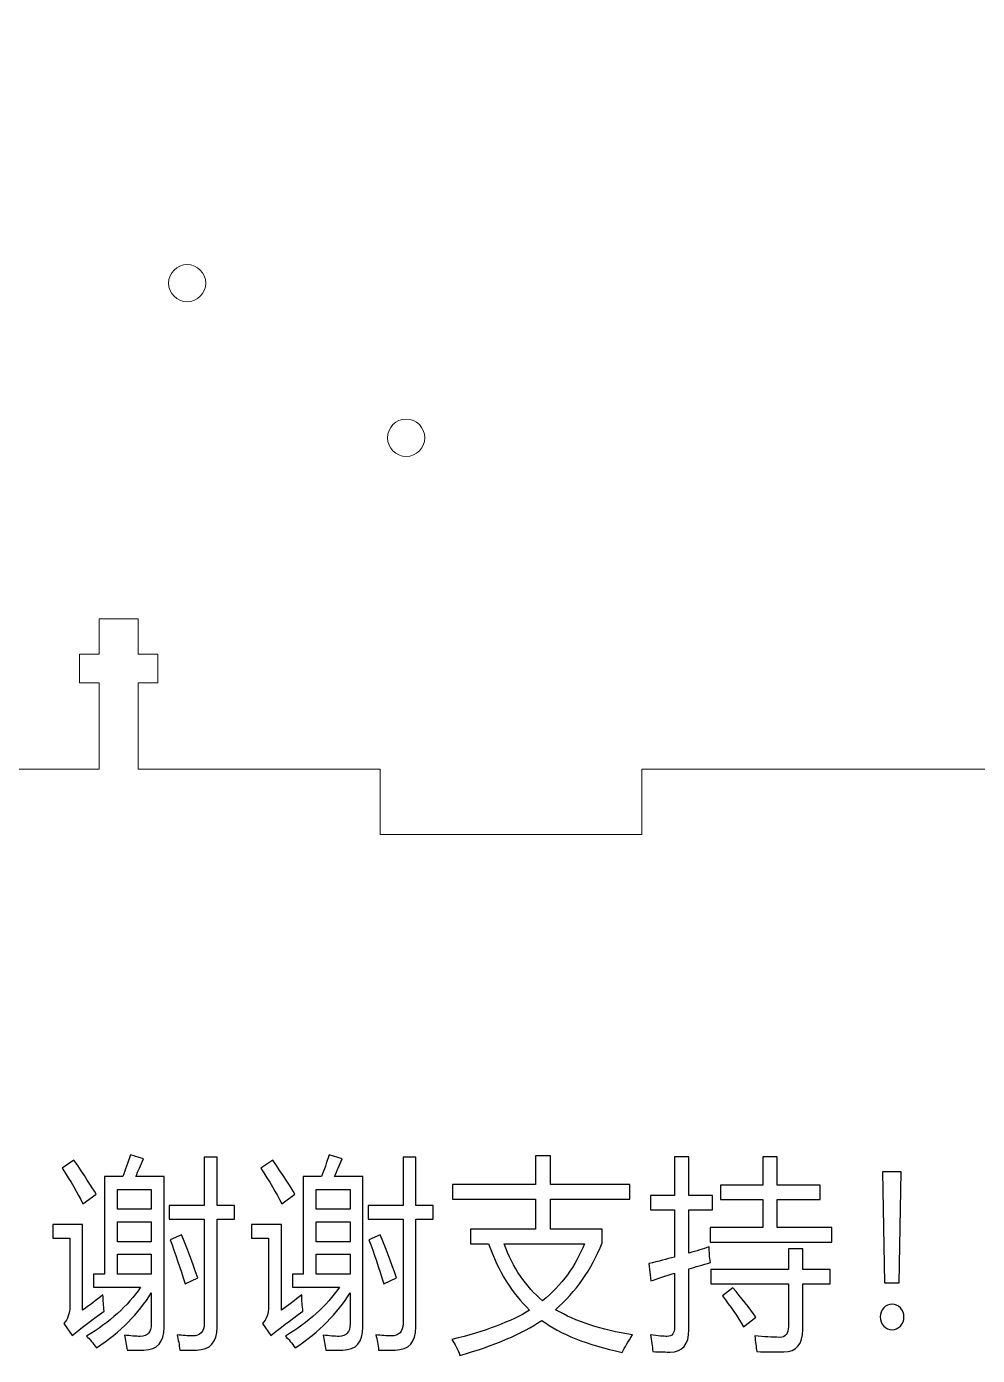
# Model space of a CAD drawing. Header units: centimetres. Extents: x -37.1 to 36.5, y -29.2 to 24.8.
# Drawn here: x -10.69 to -3.42, y -26.79 to -16.63 of the extents above; entities that cross this region are included whole.
import ezdxf

# ---------------------------------------------------------------- set-up
doc = ezdxf.new("R2010")
doc.units = ezdxf.units.CM
doc.header["$MEASUREMENT"] = 0
doc.layers.add('layer 1', color=7, linetype='Continuous')

msp = doc.modelspace()

# ---------------------------------------------------------------- linework, layer by layer
at = {"layer": 'layer 1', "color": 142, "lineweight": 20}
for points, knots in [([(-2.48756, -22.31182), (-2.48756, -22.31182), (-2.48757, -5.51181), (-2.48757, -5.51181), (-2.48757, -5.51181), (-2.48757, -5.51181), (-5.98757, -5.5118), (-5.98757, -5.5118), (-5.98757, -5.5118), (-5.98757, -5.5118), (-5.98757, -5.0118), (-5.98757, -5.0118), (-5.98757, -5.0118), (-5.98757, -5.0118), (-7.98758, -5.01181), (-7.98758, -5.01181), (-7.98758, -5.01181), (-7.98758, -5.01181), (-7.98758, -5.51181), (-7.98758, -5.51181), (-7.98758, -5.51181), (-7.98758, -5.51181), (-9.83827, -5.51181), (-9.83827, -5.51181), (-9.83827, -5.51181), (-9.83827, -5.51181), (-9.83827, -6.17181), (-9.83827, -6.17181), (-9.83827, -6.17181), (-9.83827, -6.17181), (-9.68827, -6.17181), (-9.68827, -6.17181), (-9.68827, -6.17181), (-9.68827, -6.17181), (-9.68827, -6.39181), (-9.68827, -6.39181), (-9.68827, -6.39181), (-9.68827, -6.39181), (-9.83827, -6.39181), (-9.83827, -6.39181), (-9.83827, -6.39181), (-9.83827, -6.39181), (-9.83827, -6.66181), (-9.83827, -6.66181), (-9.83827, -6.66181), (-9.83827, -6.66181), (-10.13827, -6.66181), (-10.13827, -6.66181), (-10.13827, -6.66181), (-10.13827, -6.66181), (-10.13826, -6.39181), (-10.13826, -6.39181), (-10.13826, -6.39181), (-10.13826, -6.39181), (-10.28826, -6.39181), (-10.28826, -6.39181), (-10.28826, -6.39181), (-10.28826, -6.39181), (-10.28827, -6.17181), (-10.28827, -6.17181), (-10.28827, -6.17181), (-10.28827, -6.17181), (-10.13827, -6.17181), (-10.13827, -6.17181), (-10.13827, -6.17181), (-10.13827, -6.17181), (-10.13827, -5.51181), (-10.13827, -5.51181), (-10.13827, -5.51181), (-10.13827, -5.51181), (-12.98757, -5.51181), (-12.98757, -5.51181), (-12.98757, -5.51181), (-12.98757, -5.51181), (-12.98757, -5.01181), (-12.98757, -5.01181), (-12.98757, -5.01181), (-12.98757, -5.01181), (-14.98758, -5.0118), (-14.98758, -5.0118), (-14.98758, -5.0118), (-14.98758, -5.0118), (-14.98759, -5.51181), (-14.98759, -5.51181), (-14.98759, -5.51181), (-14.98759, -5.51181), (-17.96304, -5.51181), (-17.96304, -5.51181), (-17.96304, -5.51181), (-17.96304, -5.51181), (-17.96304, -10.35039), (-17.96304, -10.35039), (-17.96304, -10.35039), (-17.96304, -10.35039), (-17.96304, -11.41527), (-17.96304, -11.41527), (-17.96304, -11.41527), (-17.96304, -11.41527), (-17.96304, -16.41741), (-17.96304, -16.41741), (-17.96304, -16.41741), (-17.96304, -16.41741), (-17.96305, -17.61601), (-17.96305, -17.61601), (-17.96305, -17.61601), (-17.96305, -17.61601), (-17.96304, -22.31182), (-17.96304, -22.31182), (-17.96304, -22.31182), (-17.96304, -22.31182), (-14.98758, -22.31182), (-14.98758, -22.31182), (-14.98758, -22.31182), (-14.98758, -22.31182), (-14.98759, -22.81181), (-14.98759, -22.81181), (-14.98759, -22.81181), (-14.98759, -22.81181), (-12.98755, -22.81181), (-12.98755, -22.81181), (-12.98755, -22.81181), (-12.98755, -22.81181), (-12.98757, -22.31181), (-12.98757, -22.31181), (-12.98757, -22.31181), (-12.98757, -22.31181), (-10.13827, -22.31182), (-10.13827, -22.31182), (-10.13827, -22.31182), (-10.13827, -22.31182), (-10.13827, -21.65182), (-10.13827, -21.65182), (-10.13827, -21.65182), (-10.13827, -21.65182), (-10.28827, -21.65182), (-10.28827, -21.65182), (-10.28827, -21.65182), (-10.28827, -21.65182), (-10.28827, -21.43182), (-10.28827, -21.43182), (-10.28827, -21.43182), (-10.28827, -21.43182), (-10.13826, -21.43182), (-10.13826, -21.43182), (-10.13826, -21.43182), (-10.13826, -21.43182), (-10.13827, -21.16182), (-10.13827, -21.16182), (-10.13827, -21.16182), (-10.13827, -21.16182), (-9.83827, -21.16182), (-9.83827, -21.16182), (-9.83827, -21.16182), (-9.83827, -21.16182), (-9.83827, -21.43181), (-9.83827, -21.43181), (-9.83827, -21.43181), (-9.83827, -21.43181), (-9.68826, -21.43182), (-9.68826, -21.43182), (-9.68826, -21.43182), (-9.68826, -21.43182), (-9.68827, -21.65182), (-9.68827, -21.65182), (-9.68827, -21.65182), (-9.68827, -21.65182), (-9.83827, -21.65181), (-9.83827, -21.65181), (-9.83827, -21.65181), (-9.83827, -21.65181), (-9.83828, -22.31182), (-9.83828, -22.31182), (-9.83828, -22.31182), (-9.83828, -22.31182), (-7.98758, -22.31182), (-7.98758, -22.31182), (-7.98758, -22.31182), (-7.98758, -22.31182), (-7.98758, -22.81181), (-7.98758, -22.81181), (-7.98758, -22.81181), (-7.98758, -22.81181), (-5.98757, -22.8118), (-5.98757, -22.8118), (-5.98757, -22.8118), (-5.98757, -22.8118), (-5.98757, -22.31182), (-5.98757, -22.31182), (-5.98757, -22.31182), (-5.98757, -22.31182), (-2.48756, -22.31182), (-2.48756, -22.31182)], [0, 0, 0, 0, 0.02083333, 0.02083333, 0.02083333, 0.02083333, 0.04166667, 0.04166667, 0.04166667, 0.04166667, 0.0625, 0.0625, 0.0625, 0.0625, 0.08333333, 0.08333333, 0.08333333, 0.08333333, 0.10416667, 0.10416667, 0.10416667, 0.10416667, 0.125, 0.125, 0.125, 0.125, 0.14583333, 0.14583333, 0.14583333, 0.14583333, 0.16666667, 0.16666667, 0.16666667, 0.16666667, 0.1875, 0.1875, 0.1875, 0.1875, 0.20833333, 0.20833333, 0.20833333, 0.20833333, 0.22916667, 0.22916667, 0.22916667, 0.22916667, 0.25, 0.25, 0.25, 0.25, 0.27083333, 0.27083333, 0.27083333, 0.27083333, 0.29166667, 0.29166667, 0.29166667, 0.29166667, 0.3125, 0.3125, 0.3125, 0.3125, 0.33333333, 0.33333333, 0.33333333, 0.33333333, 0.35416667, 0.35416667, 0.35416667, 0.35416667, 0.375, 0.375, 0.375, 0.375, 0.39583333, 0.39583333, 0.39583333, 0.39583333, 0.41666667, 0.41666667, 0.41666667, 0.41666667, 0.4375, 0.4375, 0.4375, 0.4375, 0.45833333, 0.45833333, 0.45833333, 0.45833333, 0.47916667, 0.47916667, 0.47916667, 0.47916667, 0.5, 0.5, 0.5, 0.5, 0.52083333, 0.52083333, 0.52083333, 0.52083333, 0.54166667, 0.54166667, 0.54166667, 0.54166667, 0.5625, 0.5625, 0.5625, 0.5625, 0.58333333, 0.58333333, 0.58333333, 0.58333333, 0.60416667, 0.60416667, 0.60416667, 0.60416667, 0.625, 0.625, 0.625, 0.625, 0.64583333, 0.64583333, 0.64583333, 0.64583333, 0.66666667, 0.66666667, 0.66666667, 0.66666667, 0.6875, 0.6875, 0.6875, 0.6875, 0.70833333, 0.70833333, 0.70833333, 0.70833333, 0.72916667, 0.72916667, 0.72916667, 0.72916667, 0.75, 0.75, 0.75, 0.75, 0.77083333, 0.77083333, 0.77083333, 0.77083333, 0.79166667, 0.79166667, 0.79166667, 0.79166667, 0.8125, 0.8125, 0.8125, 0.8125, 0.83333333, 0.83333333, 0.83333333, 0.83333333, 0.85416667, 0.85416667, 0.85416667, 0.85416667, 0.875, 0.875, 0.875, 0.875, 0.89583333, 0.89583333, 0.89583333, 0.89583333, 0.91666667, 0.91666667, 0.91666667, 0.91666667, 0.9375, 0.9375, 0.9375, 0.9375, 0.95833333, 0.95833333, 0.95833333, 0.95833333, 0.97916667, 0.97916667, 0.97916667, 0.97916667, 1, 1, 1, 1]), ([(-9.60653, -18.59537), (-9.60653, -18.67383), (-9.54289, -18.73747), (-9.46444, -18.73745), (-9.46444, -18.73745), (-9.38598, -18.73747), (-9.32234, -18.67382), (-9.32234, -18.59537), (-9.32234, -18.59537), (-9.32234, -18.51691), (-9.38598, -18.45327), (-9.46444, -18.45327), (-9.46444, -18.45327), (-9.54291, -18.45327), (-9.60653, -18.51691), (-9.60653, -18.59537)], [0, 0, 0, 0, 0.25, 0.25, 0.25, 0.25, 0.5, 0.5, 0.5, 0.5, 0.75, 0.75, 0.75, 0.75, 1, 1, 1, 1]), ([(-7.6476, -19.7773), (-7.6476, -19.85594), (-7.71137, -19.91972), (-7.79001, -19.91972), (-7.79001, -19.91972), (-7.86865, -19.91972), (-7.93242, -19.85594), (-7.93242, -19.7773), (-7.93242, -19.7773), (-7.93242, -19.69866), (-7.86865, -19.63488), (-7.79001, -19.63489), (-7.79001, -19.63489), (-7.71137, -19.63489), (-7.6476, -19.69866), (-7.6476, -19.7773)], [0, 0, 0, 0, 0.25, 0.25, 0.25, 0.25, 0.5, 0.5, 0.5, 0.5, 0.75, 0.75, 0.75, 0.75, 1, 1, 1, 1])]:
    msp.add_open_spline(points, degree=3, knots=knots, dxfattribs=at)
at = {"layer": 'layer 1', "color": 250}
for points, knots in [([(-10.23331, -26.64644), (-10.05683, -26.53945), (-9.91932, -26.4149), (-9.82057, -26.27305), (-9.82057, -26.27305), (-9.82057, -26.27305), (-10.17999, -26.27305), (-10.17999, -26.27305), (-10.17999, -26.27305), (-10.17999, -26.27305), (-10.17999, -26.17314), (-10.17999, -26.17314), (-10.17999, -26.17314), (-10.17999, -26.17314), (-10.09605, -26.17314), (-10.09605, -26.17314), (-10.09605, -26.17314), (-10.09605, -26.17314), (-10.09605, -25.42505), (-10.09605, -25.42505), (-10.09605, -25.42505), (-10.09605, -25.42505), (-9.95735, -25.42505), (-9.95735, -25.42505), (-9.95735, -25.42505), (-9.93726, -25.37418), (-9.91766, -25.31938), (-9.89852, -25.26064), (-9.89852, -25.26064), (-9.89852, -25.26064), (-9.79904, -25.29132), (-9.79904, -25.29132), (-9.79904, -25.29132), (-9.81913, -25.33983), (-9.83874, -25.3844), (-9.85787, -25.42505), (-9.85787, -25.42505), (-9.85787, -25.42505), (-9.6405, -25.42505), (-9.6405, -25.42505), (-9.6405, -25.42505), (-9.6405, -25.42505), (-9.6405, -26.57721), (-9.6405, -26.57721), (-9.6405, -26.57721), (-9.6405, -26.69285), (-9.69191, -26.75132), (-9.79474, -26.75237), (-9.79474, -26.75237), (-9.82845, -26.75237), (-9.87126, -26.75237), (-9.92363, -26.75237), (-9.92363, -26.75237), (-9.92913, -26.71356), (-9.93631, -26.67554), (-9.94468, -26.63857), (-9.94468, -26.63857), (-9.89805, -26.64486), (-9.85739, -26.64801), (-9.82272, -26.64801), (-9.82272, -26.64801), (-9.76676, -26.64801), (-9.73878, -26.61628), (-9.73878, -26.55257), (-9.73878, -26.55257), (-9.73878, -26.55257), (-9.73878, -26.31526), (-9.73878, -26.31526), (-9.73878, -26.31526), (-9.83444, -26.47364), (-9.97409, -26.61366), (-10.15774, -26.73559), (-10.15774, -26.73559), (-10.18381, -26.69967), (-10.20892, -26.67004), (-10.23331, -26.64644)], [0, 0, 0, 0, 0.05263158, 0.05263158, 0.05263158, 0.05263158, 0.10526316, 0.10526316, 0.10526316, 0.10526316, 0.15789474, 0.15789474, 0.15789474, 0.15789474, 0.21052632, 0.21052632, 0.21052632, 0.21052632, 0.26315789, 0.26315789, 0.26315789, 0.26315789, 0.31578947, 0.31578947, 0.31578947, 0.31578947, 0.36842105, 0.36842105, 0.36842105, 0.36842105, 0.42105263, 0.42105263, 0.42105263, 0.42105263, 0.47368421, 0.47368421, 0.47368421, 0.47368421, 0.52631579, 0.52631579, 0.52631579, 0.52631579, 0.57894737, 0.57894737, 0.57894737, 0.57894737, 0.63157895, 0.63157895, 0.63157895, 0.63157895, 0.68421053, 0.68421053, 0.68421053, 0.68421053, 0.73684211, 0.73684211, 0.73684211, 0.73684211, 0.78947368, 0.78947368, 0.78947368, 0.78947368, 0.84210526, 0.84210526, 0.84210526, 0.84210526, 0.89473684, 0.89473684, 0.89473684, 0.89473684, 0.94736842, 0.94736842, 0.94736842, 0.94736842, 1, 1, 1, 1]), ([(-9.60128, -25.64767), (-9.60128, -25.64767), (-9.33369, -25.64767), (-9.33369, -25.64767), (-9.33369, -25.64767), (-9.33369, -25.64767), (-9.33369, -25.279), (-9.33369, -25.279), (-9.33369, -25.279), (-9.33369, -25.279), (-9.23565, -25.279), (-9.23565, -25.279), (-9.23565, -25.279), (-9.23565, -25.279), (-9.23565, -25.64767), (-9.23565, -25.64767), (-9.23565, -25.64767), (-9.23565, -25.64767), (-9.10389, -25.64767), (-9.10389, -25.64767), (-9.10389, -25.64767), (-9.10389, -25.64767), (-9.10389, -25.75072), (-9.10389, -25.75072), (-9.10389, -25.75072), (-9.10389, -25.75072), (-9.23565, -25.75072), (-9.23565, -25.75072), (-9.23565, -25.75072), (-9.23565, -25.75072), (-9.23565, -26.57721), (-9.23565, -26.57721), (-9.23565, -26.57721), (-9.23565, -26.69285), (-9.28849, -26.75132), (-9.39395, -26.75237), (-9.39395, -26.75237), (-9.4248, -26.75237), (-9.46689, -26.75237), (-9.52021, -26.75237), (-9.52021, -26.75237), (-9.52571, -26.71252), (-9.53264, -26.67345), (-9.54102, -26.63569), (-9.54102, -26.63569), (-9.49822, -26.64172), (-9.45995, -26.64486), (-9.42623, -26.64486), (-9.42623, -26.64486), (-9.36454, -26.64486), (-9.33369, -26.61314), (-9.33369, -26.54968), (-9.33369, -26.54968), (-9.33369, -26.54968), (-9.33369, -25.75072), (-9.33369, -25.75072), (-9.33369, -25.75072), (-9.33369, -25.75072), (-9.60128, -25.75072), (-9.60128, -25.75072), (-9.60128, -25.75072), (-9.60128, -25.75072), (-9.60128, -25.64767), (-9.60128, -25.64767)], [0, 0, 0, 0, 0.0625, 0.0625, 0.0625, 0.0625, 0.125, 0.125, 0.125, 0.125, 0.1875, 0.1875, 0.1875, 0.1875, 0.25, 0.25, 0.25, 0.25, 0.3125, 0.3125, 0.3125, 0.3125, 0.375, 0.375, 0.375, 0.375, 0.4375, 0.4375, 0.4375, 0.4375, 0.5, 0.5, 0.5, 0.5, 0.5625, 0.5625, 0.5625, 0.5625, 0.625, 0.625, 0.625, 0.625, 0.6875, 0.6875, 0.6875, 0.6875, 0.75, 0.75, 0.75, 0.75, 0.8125, 0.8125, 0.8125, 0.8125, 0.875, 0.875, 0.875, 0.875, 0.9375, 0.9375, 0.9375, 0.9375, 1, 1, 1, 1]), ([(-8.71362, -26.64644), (-8.53714, -26.53945), (-8.39963, -26.4149), (-8.30088, -26.27305), (-8.30088, -26.27305), (-8.30088, -26.27305), (-8.6603, -26.27305), (-8.6603, -26.27305), (-8.6603, -26.27305), (-8.6603, -26.27305), (-8.6603, -26.17314), (-8.6603, -26.17314), (-8.6603, -26.17314), (-8.6603, -26.17314), (-8.57636, -26.17314), (-8.57636, -26.17314), (-8.57636, -26.17314), (-8.57636, -26.17314), (-8.57636, -25.42505), (-8.57636, -25.42505), (-8.57636, -25.42505), (-8.57636, -25.42505), (-8.43766, -25.42505), (-8.43766, -25.42505), (-8.43766, -25.42505), (-8.41757, -25.37418), (-8.39797, -25.31938), (-8.37883, -25.26064), (-8.37883, -25.26064), (-8.37883, -25.26064), (-8.27935, -25.29132), (-8.27935, -25.29132), (-8.27935, -25.29132), (-8.29944, -25.33983), (-8.31905, -25.3844), (-8.33818, -25.42505), (-8.33818, -25.42505), (-8.33818, -25.42505), (-8.12081, -25.42505), (-8.12081, -25.42505), (-8.12081, -25.42505), (-8.12081, -25.42505), (-8.12081, -26.57721), (-8.12081, -26.57721), (-8.12081, -26.57721), (-8.12081, -26.69285), (-8.17222, -26.75132), (-8.27505, -26.75237), (-8.27505, -26.75237), (-8.30876, -26.75237), (-8.35157, -26.75237), (-8.40394, -26.75237), (-8.40394, -26.75237), (-8.40944, -26.71356), (-8.41662, -26.67554), (-8.42499, -26.63857), (-8.42499, -26.63857), (-8.37836, -26.64486), (-8.3377, -26.64801), (-8.30303, -26.64801), (-8.30303, -26.64801), (-8.24707, -26.64801), (-8.21909, -26.61628), (-8.21909, -26.55257), (-8.21909, -26.55257), (-8.21909, -26.55257), (-8.21909, -26.31526), (-8.21909, -26.31526), (-8.21909, -26.31526), (-8.31475, -26.47364), (-8.4544, -26.61366), (-8.63805, -26.73559), (-8.63805, -26.73559), (-8.66412, -26.69967), (-8.68923, -26.67004), (-8.71362, -26.64644)], [0, 0, 0, 0, 0.05263158, 0.05263158, 0.05263158, 0.05263158, 0.10526316, 0.10526316, 0.10526316, 0.10526316, 0.15789474, 0.15789474, 0.15789474, 0.15789474, 0.21052632, 0.21052632, 0.21052632, 0.21052632, 0.26315789, 0.26315789, 0.26315789, 0.26315789, 0.31578947, 0.31578947, 0.31578947, 0.31578947, 0.36842105, 0.36842105, 0.36842105, 0.36842105, 0.42105263, 0.42105263, 0.42105263, 0.42105263, 0.47368421, 0.47368421, 0.47368421, 0.47368421, 0.52631579, 0.52631579, 0.52631579, 0.52631579, 0.57894737, 0.57894737, 0.57894737, 0.57894737, 0.63157895, 0.63157895, 0.63157895, 0.63157895, 0.68421053, 0.68421053, 0.68421053, 0.68421053, 0.73684211, 0.73684211, 0.73684211, 0.73684211, 0.78947368, 0.78947368, 0.78947368, 0.78947368, 0.84210526, 0.84210526, 0.84210526, 0.84210526, 0.89473684, 0.89473684, 0.89473684, 0.89473684, 0.94736842, 0.94736842, 0.94736842, 0.94736842, 1, 1, 1, 1]), ([(-8.08159, -25.64767), (-8.08159, -25.64767), (-7.814, -25.64767), (-7.814, -25.64767), (-7.814, -25.64767), (-7.814, -25.64767), (-7.814, -25.279), (-7.814, -25.279), (-7.814, -25.279), (-7.814, -25.279), (-7.71596, -25.279), (-7.71596, -25.279), (-7.71596, -25.279), (-7.71596, -25.279), (-7.71596, -25.64767), (-7.71596, -25.64767), (-7.71596, -25.64767), (-7.71596, -25.64767), (-7.5842, -25.64767), (-7.5842, -25.64767), (-7.5842, -25.64767), (-7.5842, -25.64767), (-7.5842, -25.75072), (-7.5842, -25.75072), (-7.5842, -25.75072), (-7.5842, -25.75072), (-7.71596, -25.75072), (-7.71596, -25.75072), (-7.71596, -25.75072), (-7.71596, -25.75072), (-7.71596, -26.57721), (-7.71596, -26.57721), (-7.71596, -26.57721), (-7.71596, -26.69285), (-7.7688, -26.75132), (-7.87426, -26.75237), (-7.87426, -26.75237), (-7.90511, -26.75237), (-7.9472, -26.75237), (-8.00052, -26.75237), (-8.00052, -26.75237), (-8.00602, -26.71252), (-8.01295, -26.67345), (-8.02133, -26.63569), (-8.02133, -26.63569), (-7.97853, -26.64172), (-7.94026, -26.64486), (-7.90654, -26.64486), (-7.90654, -26.64486), (-7.84485, -26.64486), (-7.814, -26.61314), (-7.814, -26.54968), (-7.814, -26.54968), (-7.814, -26.54968), (-7.814, -25.75072), (-7.814, -25.75072), (-7.814, -25.75072), (-7.814, -25.75072), (-8.08159, -25.75072), (-8.08159, -25.75072), (-8.08159, -25.75072), (-8.08159, -25.75072), (-8.08159, -25.64767), (-8.08159, -25.64767)], [0, 0, 0, 0, 0.0625, 0.0625, 0.0625, 0.0625, 0.125, 0.125, 0.125, 0.125, 0.1875, 0.1875, 0.1875, 0.1875, 0.25, 0.25, 0.25, 0.25, 0.3125, 0.3125, 0.3125, 0.3125, 0.375, 0.375, 0.375, 0.375, 0.4375, 0.4375, 0.4375, 0.4375, 0.5, 0.5, 0.5, 0.5, 0.5625, 0.5625, 0.5625, 0.5625, 0.625, 0.625, 0.625, 0.625, 0.6875, 0.6875, 0.6875, 0.6875, 0.75, 0.75, 0.75, 0.75, 0.8125, 0.8125, 0.8125, 0.8125, 0.875, 0.875, 0.875, 0.875, 0.9375, 0.9375, 0.9375, 0.9375, 1, 1, 1, 1]), ([(-7.4364, -25.48798), (-7.4364, -25.48798), (-6.80006, -25.48798), (-6.80006, -25.48798), (-6.80006, -25.48798), (-6.80006, -25.48798), (-6.80006, -25.26667), (-6.80006, -25.26667), (-6.80006, -25.26667), (-6.80006, -25.26667), (-6.68528, -25.26667), (-6.68528, -25.26667), (-6.68528, -25.26667), (-6.68528, -25.26667), (-6.68528, -25.48798), (-6.68528, -25.48798), (-6.68528, -25.48798), (-6.68528, -25.48798), (-6.0786, -25.48798), (-6.0786, -25.48798), (-6.0786, -25.48798), (-6.0786, -25.48798), (-6.0786, -25.59994), (-6.0786, -25.59994), (-6.0786, -25.59994), (-6.0786, -25.59994), (-6.68528, -25.59994), (-6.68528, -25.59994), (-6.68528, -25.59994), (-6.68528, -25.59994), (-6.68528, -25.82755), (-6.68528, -25.82755), (-6.68528, -25.82755), (-6.68528, -25.82755), (-6.29024, -25.82755), (-6.29024, -25.82755), (-6.29024, -25.82755), (-6.29024, -25.82755), (-6.29024, -25.93348), (-6.29024, -25.93348), (-6.29024, -25.93348), (-6.37417, -26.13722), (-6.49325, -26.30766), (-6.6475, -26.44427), (-6.6475, -26.44427), (-6.4947, -26.535), (-6.2986, -26.59924), (-6.05899, -26.63726), (-6.05899, -26.63726), (-6.09271, -26.68839), (-6.11925, -26.73297), (-6.13886, -26.77073), (-6.13886, -26.77073), (-6.40549, -26.71304), (-6.61043, -26.63123), (-6.7532, -26.52582), (-6.7532, -26.52582), (-6.906, -26.62913), (-7.11452, -26.71855), (-7.37877, -26.7938), (-7.37877, -26.7938), (-7.39767, -26.74687), (-7.41799, -26.70622), (-7.44047, -26.6724), (-7.44047, -26.6724), (-7.18603, -26.60999), (-6.98779, -26.535), (-6.84574, -26.44742), (-6.84574, -26.44742), (-6.98109, -26.31998), (-7.08607, -26.15059), (-7.1602, -25.93951), (-7.1602, -25.93951), (-7.1602, -25.93951), (-7.2989, -25.93951), (-7.2989, -25.93951), (-7.2989, -25.93951), (-7.2989, -25.93951), (-7.2989, -25.82755), (-7.2989, -25.82755), (-7.2989, -25.82755), (-7.2989, -25.82755), (-6.80006, -25.82755), (-6.80006, -25.82755), (-6.80006, -25.82755), (-6.80006, -25.82755), (-6.80006, -25.59994), (-6.80006, -25.59994), (-6.80006, -25.59994), (-6.80006, -25.59994), (-7.4364, -25.59994), (-7.4364, -25.59994), (-7.4364, -25.59994), (-7.4364, -25.59994), (-7.4364, -25.48798), (-7.4364, -25.48798)], [0, 0, 0, 0, 0.04166667, 0.04166667, 0.04166667, 0.04166667, 0.08333333, 0.08333333, 0.08333333, 0.08333333, 0.125, 0.125, 0.125, 0.125, 0.16666667, 0.16666667, 0.16666667, 0.16666667, 0.20833333, 0.20833333, 0.20833333, 0.20833333, 0.25, 0.25, 0.25, 0.25, 0.29166667, 0.29166667, 0.29166667, 0.29166667, 0.33333333, 0.33333333, 0.33333333, 0.33333333, 0.375, 0.375, 0.375, 0.375, 0.41666667, 0.41666667, 0.41666667, 0.41666667, 0.45833333, 0.45833333, 0.45833333, 0.45833333, 0.5, 0.5, 0.5, 0.5, 0.54166667, 0.54166667, 0.54166667, 0.54166667, 0.58333333, 0.58333333, 0.58333333, 0.58333333, 0.625, 0.625, 0.625, 0.625, 0.66666667, 0.66666667, 0.66666667, 0.66666667, 0.70833333, 0.70833333, 0.70833333, 0.70833333, 0.75, 0.75, 0.75, 0.75, 0.79166667, 0.79166667, 0.79166667, 0.79166667, 0.83333333, 0.83333333, 0.83333333, 0.83333333, 0.875, 0.875, 0.875, 0.875, 0.91666667, 0.91666667, 0.91666667, 0.91666667, 0.95833333, 0.95833333, 0.95833333, 0.95833333, 1, 1, 1, 1]), ([(-5.93344, -26.09159), (-5.86242, -26.07429), (-5.79714, -26.05777), (-5.73735, -26.04177), (-5.73735, -26.04177), (-5.73735, -26.04177), (-5.73735, -25.68149), (-5.73735, -25.68149), (-5.73735, -25.68149), (-5.73735, -25.68149), (-5.92077, -25.68149), (-5.92077, -25.68149), (-5.92077, -25.68149), (-5.92077, -25.68149), (-5.92077, -25.57084), (-5.92077, -25.57084), (-5.92077, -25.57084), (-5.92077, -25.57084), (-5.73735, -25.57084), (-5.73735, -25.57084), (-5.73735, -25.57084), (-5.73735, -25.57084), (-5.73735, -25.27428), (-5.73735, -25.27428), (-5.73735, -25.27428), (-5.73735, -25.27428), (-5.62807, -25.27428), (-5.62807, -25.27428), (-5.62807, -25.27428), (-5.62807, -25.27428), (-5.62807, -25.57084), (-5.62807, -25.57084), (-5.62807, -25.57084), (-5.62807, -25.57084), (-5.44871, -25.57084), (-5.44871, -25.57084), (-5.44871, -25.57084), (-5.44871, -25.57084), (-5.44871, -25.68149), (-5.44871, -25.68149), (-5.44871, -25.68149), (-5.44871, -25.68149), (-5.62807, -25.68149), (-5.62807, -25.68149), (-5.62807, -25.68149), (-5.62807, -25.68149), (-5.62807, -26.01188), (-5.62807, -26.01188), (-5.62807, -26.01188), (-5.56948, -25.99484), (-5.51831, -25.9791), (-5.47382, -25.96416), (-5.47382, -25.96416), (-5.47287, -26.00113), (-5.46976, -26.04099), (-5.46402, -26.08399), (-5.46402, -26.08399), (-5.52237, -26.10103), (-5.57713, -26.11703), (-5.62807, -26.1325), (-5.62807, -26.1325), (-5.62807, -26.1325), (-5.62807, -26.59557), (-5.62807, -26.59557), (-5.62807, -26.59557), (-5.62807, -26.71042), (-5.67565, -26.76784), (-5.77083, -26.76784), (-5.77083, -26.76784), (-5.79976, -26.76784), (-5.84424, -26.76679), (-5.90403, -26.7647), (-5.90403, -26.7647), (-5.90785, -26.72274), (-5.91383, -26.68026), (-5.9222, -26.63726), (-5.9222, -26.63726), (-5.86337, -26.64434), (-5.82081, -26.64801), (-5.79474, -26.64801), (-5.79474, -26.64801), (-5.75648, -26.64801), (-5.73735, -26.62389), (-5.73735, -26.57564), (-5.73735, -26.57564), (-5.73735, -26.57564), (-5.73735, -26.16554), (-5.73735, -26.16554), (-5.73735, -26.16554), (-5.80646, -26.18704), (-5.86721, -26.20644), (-5.91933, -26.22375), (-5.91933, -26.22375), (-5.91933, -26.22375), (-5.93344, -26.09159), (-5.93344, -26.09159)], [0, 0, 0, 0, 0.04166667, 0.04166667, 0.04166667, 0.04166667, 0.08333333, 0.08333333, 0.08333333, 0.08333333, 0.125, 0.125, 0.125, 0.125, 0.16666667, 0.16666667, 0.16666667, 0.16666667, 0.20833333, 0.20833333, 0.20833333, 0.20833333, 0.25, 0.25, 0.25, 0.25, 0.29166667, 0.29166667, 0.29166667, 0.29166667, 0.33333333, 0.33333333, 0.33333333, 0.33333333, 0.375, 0.375, 0.375, 0.375, 0.41666667, 0.41666667, 0.41666667, 0.41666667, 0.45833333, 0.45833333, 0.45833333, 0.45833333, 0.5, 0.5, 0.5, 0.5, 0.54166667, 0.54166667, 0.54166667, 0.54166667, 0.58333333, 0.58333333, 0.58333333, 0.58333333, 0.625, 0.625, 0.625, 0.625, 0.66666667, 0.66666667, 0.66666667, 0.66666667, 0.70833333, 0.70833333, 0.70833333, 0.70833333, 0.75, 0.75, 0.75, 0.75, 0.79166667, 0.79166667, 0.79166667, 0.79166667, 0.83333333, 0.83333333, 0.83333333, 0.83333333, 0.875, 0.875, 0.875, 0.875, 0.91666667, 0.91666667, 0.91666667, 0.91666667, 0.95833333, 0.95833333, 0.95833333, 0.95833333, 1, 1, 1, 1]), ([(-5.46546, -25.81679), (-5.46546, -25.81679), (-5.0618, -25.81679), (-5.0618, -25.81679), (-5.0618, -25.81679), (-5.0618, -25.81679), (-5.0618, -25.60152), (-5.0618, -25.60152), (-5.0618, -25.60152), (-5.0618, -25.60152), (-5.38559, -25.60152), (-5.38559, -25.60152), (-5.38559, -25.60152), (-5.38559, -25.60152), (-5.38559, -25.49086), (-5.38559, -25.49086), (-5.38559, -25.49086), (-5.38559, -25.49086), (-5.0618, -25.49086), (-5.0618, -25.49086), (-5.0618, -25.49086), (-5.0618, -25.49086), (-5.0618, -25.27428), (-5.0618, -25.27428), (-5.0618, -25.27428), (-5.0618, -25.27428), (-4.95251, -25.27428), (-4.95251, -25.27428), (-4.95251, -25.27428), (-4.95251, -25.27428), (-4.95251, -25.49086), (-4.95251, -25.49086), (-4.95251, -25.49086), (-4.95251, -25.49086), (-4.62466, -25.49086), (-4.62466, -25.49086), (-4.62466, -25.49086), (-4.62466, -25.49086), (-4.62466, -25.60152), (-4.62466, -25.60152), (-4.62466, -25.60152), (-4.62466, -25.60152), (-4.95251, -25.60152), (-4.95251, -25.60152), (-4.95251, -25.60152), (-4.95251, -25.60152), (-4.95251, -25.81679), (-4.95251, -25.81679), (-4.95251, -25.81679), (-4.95251, -25.81679), (-4.53642, -25.81679), (-4.53642, -25.81679), (-4.53642, -25.81679), (-4.53642, -25.81679), (-4.53642, -25.92745), (-4.53642, -25.92745), (-4.53642, -25.92745), (-4.53642, -25.92745), (-5.46546, -25.92745), (-5.46546, -25.92745), (-5.46546, -25.92745), (-5.46546, -25.92745), (-5.46546, -25.81679), (-5.46546, -25.81679)], [0, 0, 0, 0, 0.0625, 0.0625, 0.0625, 0.0625, 0.125, 0.125, 0.125, 0.125, 0.1875, 0.1875, 0.1875, 0.1875, 0.25, 0.25, 0.25, 0.25, 0.3125, 0.3125, 0.3125, 0.3125, 0.375, 0.375, 0.375, 0.375, 0.4375, 0.4375, 0.4375, 0.4375, 0.5, 0.5, 0.5, 0.5, 0.5625, 0.5625, 0.5625, 0.5625, 0.625, 0.625, 0.625, 0.625, 0.6875, 0.6875, 0.6875, 0.6875, 0.75, 0.75, 0.75, 0.75, 0.8125, 0.8125, 0.8125, 0.8125, 0.875, 0.875, 0.875, 0.875, 0.9375, 0.9375, 0.9375, 0.9375, 1, 1, 1, 1]), ([(-10.32992, -25.3005), (-10.25053, -25.41613), (-10.1941, -25.50319), (-10.16037, -25.56166), (-10.16037, -25.56166), (-10.16037, -25.56166), (-10.26129, -25.63377), (-10.26129, -25.63377), (-10.26129, -25.63377), (-10.30242, -25.55196), (-10.35574, -25.46123), (-10.42103, -25.36185), (-10.42103, -25.36185), (-10.42103, -25.36185), (-10.32992, -25.3005), (-10.32992, -25.3005)], [0, 0, 0, 0, 0.25, 0.25, 0.25, 0.25, 0.5, 0.5, 0.5, 0.5, 0.75, 0.75, 0.75, 0.75, 1, 1, 1, 1]), ([(-8.81023, -25.3005), (-8.73084, -25.41613), (-8.67441, -25.50319), (-8.64068, -25.56166), (-8.64068, -25.56166), (-8.64068, -25.56166), (-8.7416, -25.63377), (-8.7416, -25.63377), (-8.7416, -25.63377), (-8.78273, -25.55196), (-8.83605, -25.46123), (-8.90134, -25.36185), (-8.90134, -25.36185), (-8.90134, -25.36185), (-8.81023, -25.3005), (-8.81023, -25.3005)], [0, 0, 0, 0, 0.25, 0.25, 0.25, 0.25, 0.5, 0.5, 0.5, 0.5, 0.75, 0.75, 0.75, 0.75, 1, 1, 1, 1]), ([(-4.00601, -25.38886), (-4.00601, -25.38886), (-4.02133, -26.24001), (-4.02133, -26.24001), (-4.02133, -26.24001), (-4.02133, -26.24001), (-4.13204, -26.24001), (-4.13204, -26.24001), (-4.13204, -26.24001), (-4.13204, -26.24001), (-4.14759, -25.38886), (-4.14759, -25.38886), (-4.14759, -25.38886), (-4.14759, -25.38886), (-4.00601, -25.38886), (-4.00601, -25.38886)], [0, 0, 0, 0, 0.25, 0.25, 0.25, 0.25, 0.5, 0.5, 0.5, 0.5, 0.75, 0.75, 0.75, 0.75, 1, 1, 1, 1]), ([(-9.73878, -25.52469), (-9.73878, -25.52469), (-9.998, -25.52469), (-9.998, -25.52469), (-9.998, -25.52469), (-9.998, -25.52469), (-9.998, -25.67677), (-9.998, -25.67677), (-9.998, -25.67677), (-9.998, -25.67677), (-9.73878, -25.67677), (-9.73878, -25.67677), (-9.73878, -25.67677), (-9.73878, -25.67677), (-9.73878, -25.52469), (-9.73878, -25.52469)], [0, 0, 0, 0, 0.25, 0.25, 0.25, 0.25, 0.5, 0.5, 0.5, 0.5, 0.75, 0.75, 0.75, 0.75, 1, 1, 1, 1]), ([(-8.21909, -25.52469), (-8.21909, -25.52469), (-8.47831, -25.52469), (-8.47831, -25.52469), (-8.47831, -25.52469), (-8.47831, -25.52469), (-8.47831, -25.67677), (-8.47831, -25.67677), (-8.47831, -25.67677), (-8.47831, -25.67677), (-8.21909, -25.67677), (-8.21909, -25.67677), (-8.21909, -25.67677), (-8.21909, -25.67677), (-8.21909, -25.52469), (-8.21909, -25.52469)], [0, 0, 0, 0, 0.25, 0.25, 0.25, 0.25, 0.5, 0.5, 0.5, 0.5, 0.75, 0.75, 0.75, 0.75, 1, 1, 1, 1]), ([(-10.10848, -26.33152), (-10.10777, -26.37452), (-10.10442, -26.41595), (-10.09867, -26.45581), (-10.09867, -26.45581), (-10.19792, -26.52556), (-10.27947, -26.58744), (-10.34403, -26.64172), (-10.34403, -26.64172), (-10.34403, -26.64172), (-10.40836, -26.54968), (-10.40836, -26.54968), (-10.40836, -26.54968), (-10.3775, -26.5169), (-10.3622, -26.47285), (-10.3622, -26.41753), (-10.3622, -26.41753), (-10.3622, -26.41753), (-10.3622, -25.89808), (-10.3622, -25.89808), (-10.3622, -25.89808), (-10.3622, -25.89808), (-10.49253, -25.89808), (-10.49253, -25.89808), (-10.49253, -25.89808), (-10.49253, -25.89808), (-10.49253, -25.79372), (-10.49253, -25.79372), (-10.49253, -25.79372), (-10.49253, -25.79372), (-10.26415, -25.79372), (-10.26415, -25.79372), (-10.26415, -25.79372), (-10.26415, -25.79372), (-10.26415, -26.4482), (-10.26415, -26.4482), (-10.26415, -26.4482), (-10.21275, -26.41123), (-10.16085, -26.37242), (-10.10848, -26.33152)], [0, 0, 0, 0, 0.1, 0.1, 0.1, 0.1, 0.2, 0.2, 0.2, 0.2, 0.3, 0.3, 0.3, 0.3, 0.4, 0.4, 0.4, 0.4, 0.5, 0.5, 0.5, 0.5, 0.6, 0.6, 0.6, 0.6, 0.7, 0.7, 0.7, 0.7, 0.8, 0.8, 0.8, 0.8, 0.9, 0.9, 0.9, 0.9, 1, 1, 1, 1]), ([(-9.998, -25.9243), (-9.998, -25.9243), (-9.73878, -25.9243), (-9.73878, -25.9243), (-9.73878, -25.9243), (-9.73878, -25.9243), (-9.73878, -25.77222), (-9.73878, -25.77222), (-9.73878, -25.77222), (-9.73878, -25.77222), (-9.998, -25.77222), (-9.998, -25.77222), (-9.998, -25.77222), (-9.998, -25.77222), (-9.998, -25.9243), (-9.998, -25.9243)], [0, 0, 0, 0, 0.25, 0.25, 0.25, 0.25, 0.5, 0.5, 0.5, 0.5, 0.75, 0.75, 0.75, 0.75, 1, 1, 1, 1]), ([(-8.58879, -26.33152), (-8.58808, -26.37452), (-8.58473, -26.41595), (-8.57898, -26.45581), (-8.57898, -26.45581), (-8.67823, -26.52556), (-8.75978, -26.58744), (-8.82434, -26.64172), (-8.82434, -26.64172), (-8.82434, -26.64172), (-8.88867, -26.54968), (-8.88867, -26.54968), (-8.88867, -26.54968), (-8.85781, -26.5169), (-8.84251, -26.47285), (-8.84251, -26.41753), (-8.84251, -26.41753), (-8.84251, -26.41753), (-8.84251, -25.89808), (-8.84251, -25.89808), (-8.84251, -25.89808), (-8.84251, -25.89808), (-8.97284, -25.89808), (-8.97284, -25.89808), (-8.97284, -25.89808), (-8.97284, -25.89808), (-8.97284, -25.79372), (-8.97284, -25.79372), (-8.97284, -25.79372), (-8.97284, -25.79372), (-8.74446, -25.79372), (-8.74446, -25.79372), (-8.74446, -25.79372), (-8.74446, -25.79372), (-8.74446, -26.4482), (-8.74446, -26.4482), (-8.74446, -26.4482), (-8.69306, -26.41123), (-8.64116, -26.37242), (-8.58879, -26.33152)], [0, 0, 0, 0, 0.1, 0.1, 0.1, 0.1, 0.2, 0.2, 0.2, 0.2, 0.3, 0.3, 0.3, 0.3, 0.4, 0.4, 0.4, 0.4, 0.5, 0.5, 0.5, 0.5, 0.6, 0.6, 0.6, 0.6, 0.7, 0.7, 0.7, 0.7, 0.8, 0.8, 0.8, 0.8, 0.9, 0.9, 0.9, 0.9, 1, 1, 1, 1]), ([(-8.47831, -25.9243), (-8.47831, -25.9243), (-8.21909, -25.9243), (-8.21909, -25.9243), (-8.21909, -25.9243), (-8.21909, -25.9243), (-8.21909, -25.77222), (-8.21909, -25.77222), (-8.21909, -25.77222), (-8.21909, -25.77222), (-8.47831, -25.77222), (-8.47831, -25.77222), (-8.47831, -25.77222), (-8.47831, -25.77222), (-8.47831, -25.9243), (-8.47831, -25.9243)], [0, 0, 0, 0, 0.25, 0.25, 0.25, 0.25, 0.5, 0.5, 0.5, 0.5, 0.75, 0.75, 0.75, 0.75, 1, 1, 1, 1]), ([(-9.50754, -25.87055), (-9.46736, -25.96678), (-9.42623, -26.07639), (-9.38415, -26.19936), (-9.38415, -26.19936), (-9.38415, -26.19936), (-9.48075, -26.24682), (-9.48075, -26.24682), (-9.48075, -26.24682), (-9.5183, -26.12411), (-9.55608, -26.01188), (-9.59435, -25.9104), (-9.59435, -25.9104), (-9.59435, -25.9104), (-9.50754, -25.87055), (-9.50754, -25.87055)], [0, 0, 0, 0, 0.25, 0.25, 0.25, 0.25, 0.5, 0.5, 0.5, 0.5, 0.75, 0.75, 0.75, 0.75, 1, 1, 1, 1]), ([(-7.98785, -25.87055), (-7.94767, -25.96678), (-7.90654, -26.07639), (-7.86446, -26.19936), (-7.86446, -26.19936), (-7.86446, -26.19936), (-7.96106, -26.24682), (-7.96106, -26.24682), (-7.96106, -26.24682), (-7.99861, -26.12411), (-8.03639, -26.01188), (-8.07466, -25.9104), (-8.07466, -25.9104), (-8.07466, -25.9104), (-7.98785, -25.87055), (-7.98785, -25.87055)], [0, 0, 0, 0, 0.25, 0.25, 0.25, 0.25, 0.5, 0.5, 0.5, 0.5, 0.75, 0.75, 0.75, 0.75, 1, 1, 1, 1]), ([(-6.42606, -25.93951), (-6.42606, -25.93951), (-7.04183, -25.93951), (-7.04183, -25.93951), (-7.04183, -25.93951), (-6.97368, -26.12463), (-6.87516, -26.2699), (-6.74627, -26.37583), (-6.74627, -26.37583), (-6.60134, -26.25574), (-6.4947, -26.11021), (-6.42606, -25.93951)], [0, 0, 0, 0, 0.33333333, 0.33333333, 0.33333333, 0.33333333, 0.66666667, 0.66666667, 0.66666667, 0.66666667, 1, 1, 1, 1]), ([(-5.45971, -26.13617), (-5.45971, -26.13617), (-4.86714, -26.13617), (-4.86714, -26.13617), (-4.86714, -26.13617), (-4.86714, -26.13617), (-4.86714, -25.97963), (-4.86714, -25.97963), (-4.86714, -25.97963), (-4.86714, -25.97963), (-4.75786, -25.97963), (-4.75786, -25.97963), (-4.75786, -25.97963), (-4.75786, -25.97963), (-4.75786, -26.13617), (-4.75786, -26.13617), (-4.75786, -26.13617), (-4.75786, -26.13617), (-4.5491, -26.13617), (-4.5491, -26.13617), (-4.5491, -26.13617), (-4.5491, -26.13617), (-4.5491, -26.24682), (-4.5491, -26.24682), (-4.5491, -26.24682), (-4.5491, -26.24682), (-4.75786, -26.24682), (-4.75786, -26.24682), (-4.75786, -26.24682), (-4.75786, -26.24682), (-4.75786, -26.59557), (-4.75786, -26.59557), (-4.75786, -26.59557), (-4.75786, -26.70832), (-4.80592, -26.76522), (-4.90205, -26.76627), (-4.90205, -26.76627), (-4.96017, -26.76732), (-5.02928, -26.76679), (-5.10962, -26.7647), (-5.10962, -26.7647), (-5.11322, -26.73087), (-5.11848, -26.69049), (-5.12493, -26.64329), (-5.12493, -26.64329), (-5.05391, -26.65142), (-4.99054, -26.65562), (-4.93434, -26.65562), (-4.93434, -26.65562), (-4.88962, -26.65562), (-4.86714, -26.62782), (-4.86714, -26.57249), (-4.86714, -26.57249), (-4.86714, -26.57249), (-4.86714, -26.24682), (-4.86714, -26.24682), (-4.86714, -26.24682), (-4.86714, -26.24682), (-5.45971, -26.24682), (-5.45971, -26.24682), (-5.45971, -26.24682), (-5.45971, -26.24682), (-5.45971, -26.13617), (-5.45971, -26.13617)], [0, 0, 0, 0, 0.0625, 0.0625, 0.0625, 0.0625, 0.125, 0.125, 0.125, 0.125, 0.1875, 0.1875, 0.1875, 0.1875, 0.25, 0.25, 0.25, 0.25, 0.3125, 0.3125, 0.3125, 0.3125, 0.375, 0.375, 0.375, 0.375, 0.4375, 0.4375, 0.4375, 0.4375, 0.5, 0.5, 0.5, 0.5, 0.5625, 0.5625, 0.5625, 0.5625, 0.625, 0.625, 0.625, 0.625, 0.6875, 0.6875, 0.6875, 0.6875, 0.75, 0.75, 0.75, 0.75, 0.8125, 0.8125, 0.8125, 0.8125, 0.875, 0.875, 0.875, 0.875, 0.9375, 0.9375, 0.9375, 0.9375, 1, 1, 1, 1]), ([(-9.998, -26.17314), (-9.998, -26.17314), (-9.73878, -26.17314), (-9.73878, -26.17314), (-9.73878, -26.17314), (-9.73878, -26.17314), (-9.73878, -26.01949), (-9.73878, -26.01949), (-9.73878, -26.01949), (-9.73878, -26.01949), (-9.998, -26.01949), (-9.998, -26.01949), (-9.998, -26.01949), (-9.998, -26.01949), (-9.998, -26.17314), (-9.998, -26.17314)], [0, 0, 0, 0, 0.25, 0.25, 0.25, 0.25, 0.5, 0.5, 0.5, 0.5, 0.75, 0.75, 0.75, 0.75, 1, 1, 1, 1]), ([(-8.47831, -26.17314), (-8.47831, -26.17314), (-8.21909, -26.17314), (-8.21909, -26.17314), (-8.21909, -26.17314), (-8.21909, -26.17314), (-8.21909, -26.01949), (-8.21909, -26.01949), (-8.21909, -26.01949), (-8.21909, -26.01949), (-8.47831, -26.01949), (-8.47831, -26.01949), (-8.47831, -26.01949), (-8.47831, -26.01949), (-8.47831, -26.17314), (-8.47831, -26.17314)], [0, 0, 0, 0, 0.25, 0.25, 0.25, 0.25, 0.5, 0.5, 0.5, 0.5, 0.75, 0.75, 0.75, 0.75, 1, 1, 1, 1]), ([(-5.37148, -26.33912), (-5.37148, -26.33912), (-5.29304, -26.27619), (-5.29304, -26.27619), (-5.29304, -26.27619), (-5.22393, -26.35591), (-5.16511, -26.43116), (-5.11656, -26.50196), (-5.11656, -26.50196), (-5.11656, -26.50196), (-5.21054, -26.57407), (-5.21054, -26.57407), (-5.21054, -26.57407), (-5.25621, -26.49619), (-5.31002, -26.41805), (-5.37148, -26.33912)], [0, 0, 0, 0, 0.25, 0.25, 0.25, 0.25, 0.5, 0.5, 0.5, 0.5, 0.75, 0.75, 0.75, 0.75, 1, 1, 1, 1]), ([(-4.07465, -26.40205), (-4.04978, -26.40205), (-4.02874, -26.41149), (-4.0108, -26.43037), (-4.0108, -26.43037), (-3.99311, -26.44952), (-3.98425, -26.47259), (-3.98425, -26.4996), (-3.98425, -26.4996), (-3.98425, -26.52739), (-3.99311, -26.55047), (-4.0108, -26.56908), (-4.0108, -26.56908), (-4.02874, -26.58796), (-4.04978, -26.59714), (-4.07465, -26.59714), (-4.07465, -26.59714), (-4.09952, -26.59714), (-4.12056, -26.58796), (-4.1385, -26.56908), (-4.1385, -26.56908), (-4.15619, -26.55047), (-4.16504, -26.52739), (-4.16504, -26.4996), (-4.16504, -26.4996), (-4.16504, -26.47259), (-4.15619, -26.44952), (-4.1385, -26.43037), (-4.1385, -26.43037), (-4.12056, -26.41149), (-4.09952, -26.40205), (-4.07465, -26.40205)], [0, 0, 0, 0, 0.125, 0.125, 0.125, 0.125, 0.25, 0.25, 0.25, 0.25, 0.375, 0.375, 0.375, 0.375, 0.5, 0.5, 0.5, 0.5, 0.625, 0.625, 0.625, 0.625, 0.75, 0.75, 0.75, 0.75, 0.875, 0.875, 0.875, 0.875, 1, 1, 1, 1])]:
    msp.add_open_spline(points, degree=3, knots=knots, dxfattribs=at)

doc.saveas('drawing.dxf')
